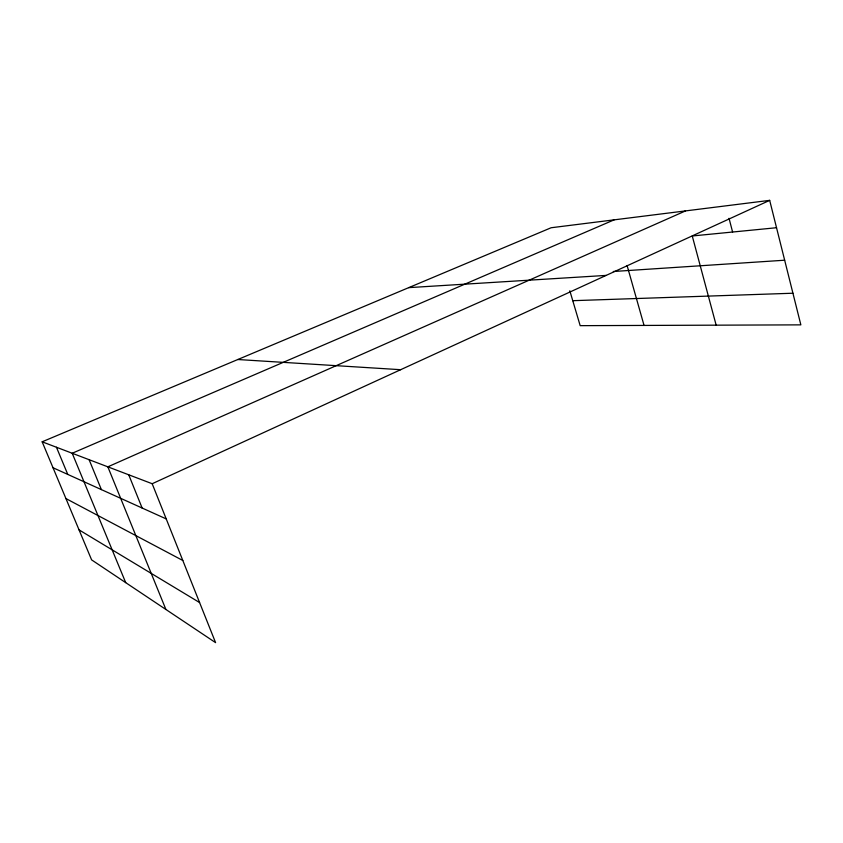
<?xml version="1.0" encoding="UTF-8"?>
<svg xmlns="http://www.w3.org/2000/svg" width="843" height="843" viewBox="0 0 843 843"><rect width="100%" height="100%" fill="white"/><g stroke="black" fill="none" stroke-linecap="round" stroke-linejoin="round"><path stroke-width="1.26" d="M152.183 483.724L215.587 642.64L91.613 559.878L42.15 441.806L152.183 483.724L769.68 200.36L800.85 324.861L580.174 325.661L569.826 290.782M685.528 210.908L107.841 466.832L165.902 609.468M614.157 219.844L72.203 453.249L125.712 582.639M42.15 441.806L551.132 227.747L769.68 200.36M776.529 227.726L692.251 235.977L716.16 325.166M613.314 271.509L784.664 260.213M408.718 287.642L606.128 275.408M572.766 300.688L792.936 293.227M237.8 359.518L400.657 369.698M53.025 467.749L166.219 518.909M65.923 498.561L182.815 560.49M79.052 529.878L199.591 602.555M56.449 447.254L67.767 474.409M89.105 459.688L101.381 489.604M128.737 474.788L142.13 508.023M627.087 265.503L644.052 325.43M729.037 218.316L732.599 232.025"/></g></svg>
